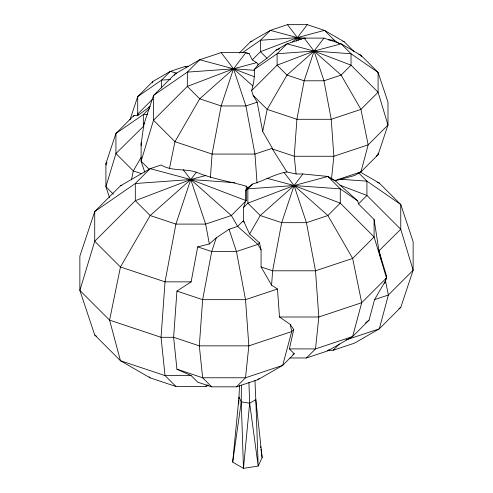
<?xml version="1.0" encoding="UTF-8"?>
<svg xmlns="http://www.w3.org/2000/svg" width="493" height="493" viewBox="0 0 493 493"><rect width="100%" height="100%" fill="white"/><g stroke="black" fill="none" stroke-linecap="round" stroke-linejoin="round"><path stroke-width="0.74" d="M254.961 380.571L255.818 399.632L262.128 457.578L258.184 466.076L243.468 468.35L241.256 401.881L241.385 385.119M238.711 403.915L238.871 400.088M238.939 398.56L239.512 385.52M141.288 145.774L141.115 144.326L143.888 124.304L153.496 95.482L174.941 74.042L199.702 59.745L221.141 52.597L245.902 52.597L249.125 53.669L252.268 59.875L256.6 62.623L258.449 64.472L254.203 69.55C255.004 76.655 253.494 83.841 251.59 90.681L253.143 95.346L257.161 102.199L262.67 131.471L272.37 148.27L272.37 148.966L286.951 171.965L296.09 173.986L302.887 173.986L327.796 176.439L334.309 180.179M243.591 220.987L242.593 221.449L237.632 226.41L229.042 229.27L216.261 237.86L209.359 243.98L197.711 246.87L191.124 281.848L176.932 291.086L173.616 337.292L176.932 369.202L191.124 375.58L197.711 382.167L211.7 386.832L236.461 386.832L257.907 379.684L282.668 365.387L294.266 353.789L289.391 348.908L293.723 329.577L290.272 324.449L279.488 316.999L277.479 289.003L271.588 285.17L261.068 266.947L261.068 249.859L259.484 242.809L249.569 234.015L243.591 220.987L243.591 207.417L245.773 200.503L245.773 190.292L247.782 187.759L246.204 186.181C229.553 181.362 212.354 178.965 196.35 172.211C184.807 168.353 171.786 171.539 161.162 164.989L150.168 168.655L120.458 185.812L94.724 211.546L79.866 256.113L79.866 290.42L94.724 334.993L120.458 360.728L150.168 377.878L175.902 386.457L205.618 386.457L208.471 385.508M210.394 177.56L212.082 154.069L221.141 105.952L233.522 68.804L245.902 52.597M271.588 285.17L272.623 270.793L281.682 222.676L294.062 185.534L302.887 173.986M248.922 382.556L249.661 403.182L243.468 468.35L232.69 462.132L239 397.025L241.256 401.881L232.69 462.132M334.944 180.543L335.45 180.839L331.506 178.959L333.866 156.256L331.216 119.294L323.963 80.797L314.059 51.087L304.156 38.115L287 43.834L276.123 50.113L266.959 58.242L257.309 65.304M385.964 278.588L385.581 280.622L374.563 299.615L369.072 320.105L352.649 336.528L327.888 350.825L306.443 357.973L289.792 357.973M386.216 277.239L386.475 275.883L378.969 250.832L374.095 219.521L358.479 203.905L357.764 200.934L335.228 180.802L354.658 175.502L360.925 171.884L378.082 154.728L387.985 125.012L387.985 102.143L378.082 72.428L360.925 55.271L341.119 43.834L323.963 38.115L304.156 38.115M131.465 179.896L133.301 170.905L141.257 157.125M169.413 168.698L174.941 141.688L199.702 98.803L233.522 68.804L256.6 62.623M262.67 131.471L267.188 109.391L287 75.084L314.059 51.087L323.963 38.115M152.436 82.923L152.824 81.481L170.264 71.405L185.368 66.37L188.4 66.37M174.547 75.503L174.941 74.042L176.395 73.556M109.483 197.471L105.903 186.724L105.903 163.565L115.929 133.474L133.301 116.108L134.632 115.337L137.202 115.732L137.713 114.025L137.713 96.585L152.824 81.481M129.961 119.842L137.713 96.585L161.544 80.131L170.264 71.405L176.765 73.149M216.261 237.86L211.7 251.535L202.641 299.658L199.32 345.858L202.641 377.767L211.7 386.832M296.182 41.264L297.396 37.616L307.299 24.65L324.456 30.369L344.262 41.806L353.912 51.457M384.626 283.493L386.475 277.941L386.475 275.883M327.851 350.276L333.102 350.276L354.547 343.128L379.308 328.831L400.754 307.392L413.134 270.25L413.134 241.656L400.754 204.515L379.308 183.069L360.297 172.094M249.569 234.015L260.242 215.527L294.062 185.534L327.888 176.469L340.269 188.85L357.764 200.934M196.35 172.211L190.76 179.532L150.168 215.521L120.458 266.99L109.582 320.136L120.458 360.728L165.026 375.58L191.124 375.58M143.888 124.304L144.85 123.201M134.632 115.337L133.301 116.108M152.337 99.407L137.713 114.025L138.607 114.918L150.155 106.47M149.662 108.22L143.334 114.555L115.929 133.474L115.929 153.533L105.903 186.724L113.347 194.174M106.987 162.48L105.903 163.565L106.334 165.007M239.271 53.065L250.53 41.806L270.337 30.369L287.493 24.65L307.299 24.65M252.268 59.875L260.433 51.71L297.396 37.616L324.456 30.369L334.359 40.272L339.394 43.748M251.59 90.681L277.097 65.175L314.059 51.087L341.119 43.834L351.022 53.743L378.082 72.428L378.082 92.234L387.985 125.012L368.179 144.825L333.866 156.256L294.247 156.256L272.37 148.966M286.951 171.965C274.835 173.863 264.31 180.715 252.736 183.975L247.862 188.85L245.773 190.292M246.204 200.669L231.346 215.521L205.618 224.099L175.902 224.099L150.168 215.521L135.31 200.669L135.31 183.513L150.168 168.655L190.76 179.532L246.204 200.669L246.204 186.181M243.591 207.417L247.862 203.147L294.062 185.534L340.269 188.85L340.269 203.147L374.095 236.973L386.475 277.941L361.714 302.702L318.823 316.999L279.488 316.999M259.484 242.809L257.907 244.386L236.461 251.535L211.7 251.535L197.711 246.87M358.479 203.905L366.928 195.45L366.928 181.159L358.762 172.988M205.618 386.457L207.22 384.854M236.461 386.832L245.526 377.767L282.668 365.387L291.733 331.567L290.272 324.449M293.723 329.577L291.733 331.567L248.842 345.858L199.32 345.858L173.616 337.292L161.045 337.292L109.582 320.136L79.866 290.42L94.724 241.256L94.724 211.546L135.31 183.513L190.76 179.532L234.878 182.7M257.907 379.684L258.985 378.612M306.443 357.973L315.508 348.908L352.649 336.528L361.714 302.702L352.649 258.412L327.888 215.527L294.062 185.534L284.11 172.495M327.888 350.825L328.973 349.74M333.102 350.276L339.4 343.978M292.515 41.948L297.396 37.616L305.697 38.214M365.516 322.909L369.072 320.105M246.574 188.677L252.736 183.975M242.211 52.856L260.433 40.272L270.337 30.369L297.396 37.616L301.457 39.169M254.203 69.55L277.097 53.743L287 43.834L314.059 51.087L351.022 65.175L378.082 92.234L360.925 109.391L331.216 119.294L296.903 119.294L267.188 109.391L253.143 95.346M376.214 156.016L378.082 154.728L378.082 153.206M398.874 308.686L400.754 307.392M148.177 107.517L149.471 106.771M137.202 115.732L138.607 114.918M249.661 403.182L255.818 399.632L258.184 466.076L249.661 403.182L241.256 401.881M292.879 354.43L294.266 353.789M276.123 50.113L279.623 48.782M143.888 125.918L115.929 153.533L133.301 170.905L141.59 173.672M250.53 41.806L251.978 41.32M257.161 102.199L245.902 105.952L221.141 105.952L199.702 98.803L187.322 86.423L187.322 72.126L199.702 59.745L233.522 68.804L254.376 76.754M120.458 185.812L121.907 185.325M272.37 148.27L254.967 154.069L212.082 154.069L174.941 141.688L153.496 120.243L153.496 95.482L187.322 72.126L233.522 68.804L254.376 70.302M334.5 180.691L360.925 171.884L368.179 144.825L360.925 109.391L341.119 75.084L314.059 51.087L277.097 53.743L277.097 65.175L287 75.084L304.156 80.797L323.963 80.797L341.119 75.084L351.022 65.175L351.022 53.743L314.059 51.087L304.156 80.797L296.903 119.294L294.247 156.256L296.09 173.986M378.969 250.832L400.754 229.276L400.754 204.515L366.928 181.159L340.608 179.267M277.479 289.003L245.526 299.658L202.641 299.658L176.932 291.086M374.563 299.615L388.373 295.011L413.134 270.25L400.754 229.276L366.928 195.45L340.01 185.189M346.031 339.923L379.308 328.831L388.373 295.011L385.452 280.751M206.031 175.44L190.76 179.532L135.31 200.669L94.724 241.256L120.458 266.99L165.026 281.848L191.124 281.848M170.627 79.478L161.544 80.131L161.544 88.044M147.801 114.234L143.334 114.555L143.334 126.134L143.851 126.652M289.391 348.908L315.508 348.908L318.823 316.999L315.508 270.793L306.443 222.676L294.062 185.534L266.861 178.244M328.326 39.841L334.359 40.272L334.359 41.794M246.586 53.275L249.125 53.669M342.814 41.32L344.262 41.806M358.799 54.563L360.925 55.271L361.32 56.738M377.127 182.342L379.308 183.069M261.068 266.947L272.623 270.793L315.508 270.793L352.649 258.412L374.095 236.973L374.095 219.521M176.932 369.202L202.641 377.767L245.526 377.767L248.842 345.858L245.526 299.658L236.461 251.535L229.042 229.27M242.593 221.449L244.318 222.109M327.796 176.439L331.506 178.959M94.724 334.993L96.597 336.288M299.491 39.477L297.396 37.616L287.493 24.65M252.878 85.967L233.522 68.804L221.141 52.597M266.959 58.242L260.433 51.71L260.433 40.272L297.396 37.616L298.29 40.303M149.225 169.327L141.115 161.217L141.115 142.865M175.902 386.457L165.026 375.58L161.045 337.292L165.026 281.848L175.902 224.099L190.76 179.532L183.304 169.777M149.108 376.818L150.168 377.878M185.368 66.37L186.286 67.572M378.778 249.797L380.997 258.973M261.068 249.859L257.907 244.386L237.632 226.41L231.346 215.521L190.76 179.532L205.618 224.099L209.359 243.98M144.751 172.125L141.115 161.217L153.496 120.243L187.322 86.423L233.522 68.804L245.902 105.952L254.967 154.069L257.044 183.008M260.581 446.227L260.785 447.736M260.994 449.252L262.128 457.578M340.269 203.147L327.888 215.527L306.443 222.676L281.682 222.676L260.242 215.527L247.862 203.147L247.862 188.85L294.062 185.534L340.269 203.147"/></g></svg>
